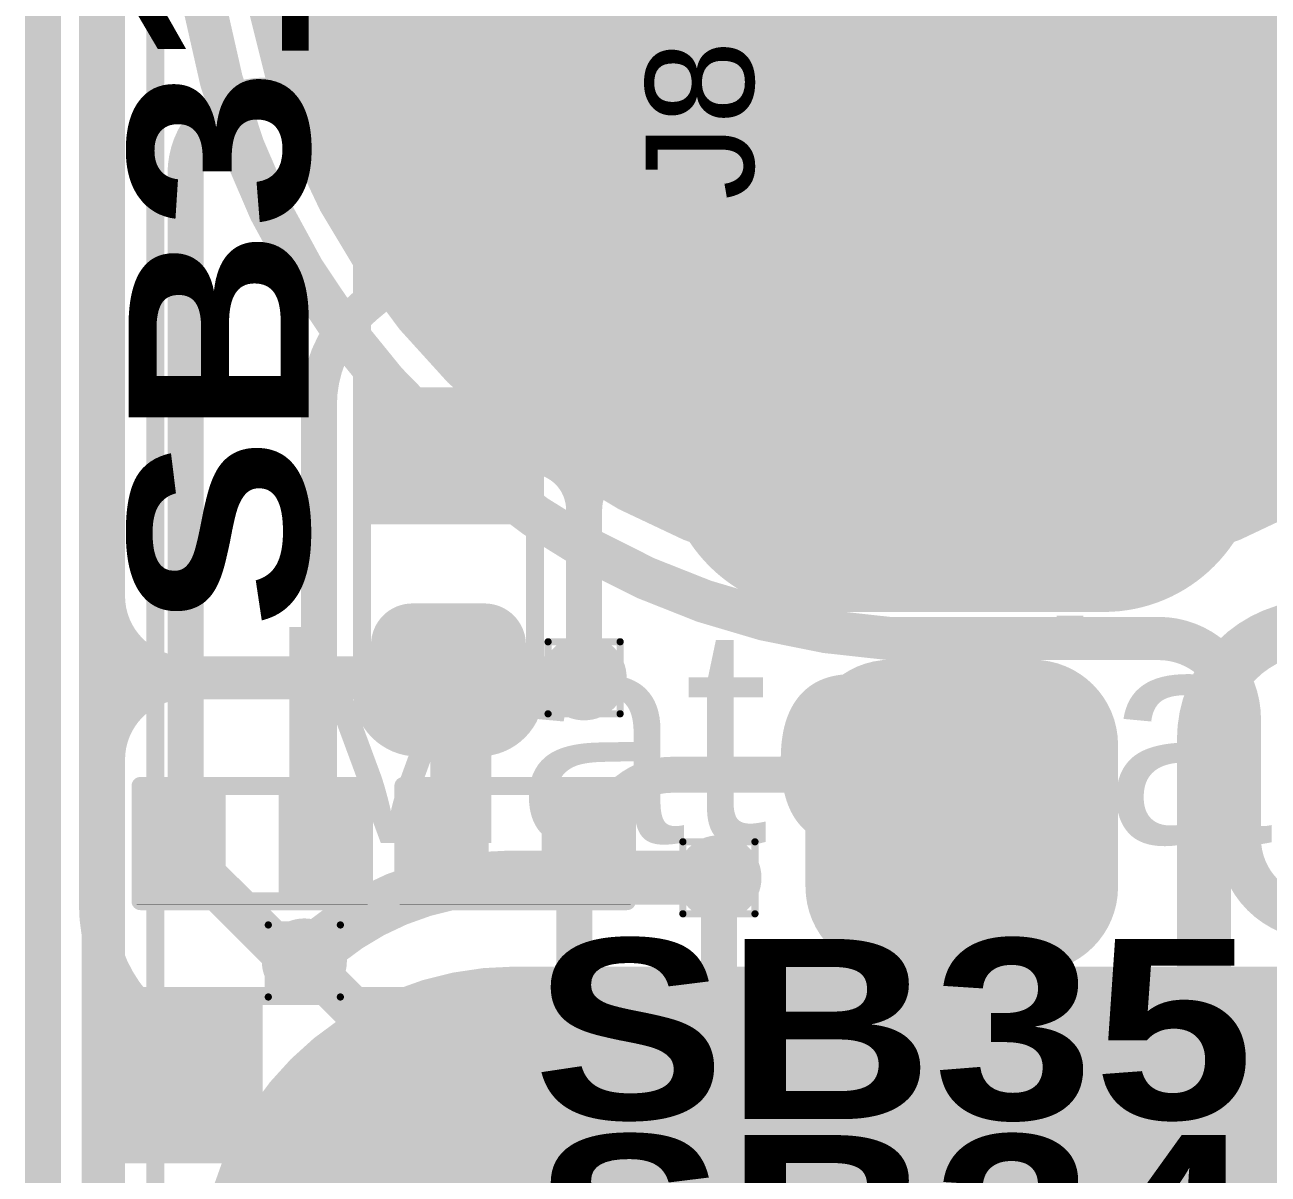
# Model space of a CAD drawing. Header units: inches. Extents: x 3 to 457, y -41 to 239.
# Drawn here: x 173.91 to 182.67, y 14.03 to 22.14 of the extents above; entities that cross this region are included whole.
import ezdxf

# ---------------------------------------------------------------- set-up
doc = ezdxf.new("R2010")
doc.units = ezdxf.units.IN
for name, color, linetype in [('Board Outline', 216, 'Continuous'), ('Bottom Layer', 5, 'Continuous'), ('Bottom Overlay', 54, 'Continuous'), ('Bottom Paste', 16, 'Continuous'), ('Bottom Solder', 6, 'Continuous'), ('Drill Drawing', 1, 'Continuous'), ('Fabrication', 76, 'Continuous'), ('Top Layer', 1, 'Continuous'), ('Top Overlay', 2, 'Continuous'), ('Top Paste', 8, 'Continuous'), ('Top Solder', 216, 'Continuous'), ('Via Holes', 16, 'Continuous')]:
    doc.layers.add(name, color=color, linetype=linetype)
doc.styles.add('Arial', font='', dxfattribs={"height": 0.2})
doc.styles.add('Arial Black_Bold', font='', dxfattribs={"height": 0.2})
doc.styles.get('Arial').set_extended_font_data('Arial')
doc.styles.get('Arial Black_Bold').set_extended_font_data('Arial Black', bold=True)

# ---------------------------------------------------------------- blocks, each defined once
blk = doc.blocks.new('S______B______12')
at = {"layer": 'Top Layer'}
for points in [[(-1.143, -0.4445), (-1.143, 0.4445), (-0.3809999999999999, 0.4445), (-0.3809999999999999, -0.4445)], [(0.3809999999999999, -0.4445), (0.3809999999999999, 0.4445), (1.143, 0.4445), (1.143, -0.4445)]]:
    blk.add_hatch(color=1, dxfattribs=at).paths.add_polyline_path(points)
at = {"layer": 'Top Paste'}
for points in [[(-1.143, -0.4445), (-1.143, 0.4445), (-0.3809999999999999, 0.4445), (-0.3809999999999999, -0.4445)], [(0.3809999999999999, -0.4445), (0.3809999999999999, 0.4445), (1.143, 0.4445), (1.143, -0.4445)]]:
    blk.add_hatch(color=8, dxfattribs=at).paths.add_polyline_path(points)
at = {"layer": 'Top Solder'}
for points in [[(-1.2446, -0.5460999999999999), (-1.2446, 0.5460999999999999), (-0.2794, 0.5460999999999999), (-0.2794, -0.5460999999999999)], [(0.2794, -0.5460999999999999), (0.2794, 0.5460999999999999), (1.2446, 0.5460999999999999), (1.2446, -0.5460999999999999)]]:
    blk.add_hatch(color=216, dxfattribs=at).paths.add_polyline_path(points)
at = {"layer": 'Top Overlay'}
for points in [[(-1.27, -0.5588, 0.127, 0.127, 0), (-1.27, 0.5588, 0.127, 0.127, 0)], [(-1.27, 0.5588, 0.127, 0.127, 0), (1.27, 0.5588, 0.127, 0.127, 0)], [(1.27, -0.5588, 0.127, 0.127, 0), (1.27, 0.5588, 0.127, 0.127, 0)], [(-1.27, -0.5588, 0.127, 0.127, 0), (1.27, -0.5588, 0.127, 0.127, 0)]]:
    blk.add_lwpolyline(points, format="xyseb", dxfattribs=at)
for points in [[(-1.30175, 0.5588, 0.0635, 0.0635, 1), (-1.23825, 0.5588, 0.0635, 0.0635, 1)], [(-1.30175, 0.5588, 0.0635, 0.0635, 1), (-1.23825, 0.5588, 0.0635, 0.0635, 1)], [(1.23825, 0.5588, 0.0635, 0.0635, 1), (1.30175, 0.5588, 0.0635, 0.0635, 1)], [(1.23825, 0.5588, 0.0635, 0.0635, 1), (1.30175, 0.5588, 0.0635, 0.0635, 1)], [(-1.30175, -0.5588, 0.0635, 0.0635, 1), (-1.23825, -0.5588, 0.0635, 0.0635, 1)], [(-1.30175, -0.5588, 0.0635, 0.0635, 1), (-1.23825, -0.5588, 0.0635, 0.0635, 1)], [(1.23825, -0.5588, 0.0635, 0.0635, 1), (1.30175, -0.5588, 0.0635, 0.0635, 1)], [(1.23825, -0.5588, 0.0635, 0.0635, 1), (1.30175, -0.5588, 0.0635, 0.0635, 1)]]:
    blk.add_lwpolyline(points, format="xyseb", close=True, dxfattribs=at)
blk = doc.blocks.new('S______B______3_P___128')
at = {"layer": 'Top Layer'}
h = blk.add_hatch(color=1, dxfattribs=at)
edge = h.paths.add_edge_path()
edge.add_arc((-1.7145, -0.2540000000000001), 0.1905, 180, 270)
edge.add_line((-1.7145, -0.4445), (-1.3335, -0.4444999999999999))
edge.add_arc((-1.3335, -0.2539999999999999), 0.1905, 270, 360)
edge.add_line((-1.143, -0.2539999999999999), (-1.143, 0.2540000000000001))
edge.add_arc((-1.3335, 0.2540000000000001), 0.1905, 0, 90)
edge.add_line((-1.3335, 0.4445), (-1.7145, 0.4444999999999999))
edge.add_arc((-1.7145, 0.2539999999999999), 0.1905, 90, 180)
edge.add_line((-1.905, 0.2539999999999999), (-1.905, -0.2540000000000001))
blk.add_hatch(color=1, dxfattribs=at).paths.add_polyline_path([(-0.3809999999999999, -0.4445), (-0.3810000000000001, 0.4445), (0.3809999999999999, 0.4445), (0.3810000000000001, -0.4445)])
h = blk.add_hatch(color=1, dxfattribs=at)
edge = h.paths.add_edge_path()
edge.add_arc((1.3335, -0.2540000000000001), 0.1905, 180, 270)
edge.add_line((1.3335, -0.4445), (1.7145, -0.4444999999999999))
edge.add_arc((1.7145, -0.2539999999999999), 0.1905, 270, 360)
edge.add_line((1.905, -0.2539999999999999), (1.905, 0.2540000000000001))
edge.add_arc((1.7145, 0.2540000000000001), 0.1905, 0, 90)
edge.add_line((1.7145, 0.4445), (1.3335, 0.4444999999999999))
edge.add_arc((1.3335, 0.2539999999999999), 0.1905, 90, 180)
edge.add_line((1.143, 0.2539999999999999), (1.143, -0.2540000000000001))
at = {"layer": 'Top Paste'}
h = blk.add_hatch(color=8, dxfattribs=at)
edge = h.paths.add_edge_path()
edge.add_arc((-1.7145, -0.2540000000000001), 0.1905, 180, 270)
edge.add_line((-1.7145, -0.4445), (-1.3335, -0.4444999999999999))
edge.add_arc((-1.3335, -0.2539999999999999), 0.1905, 270, 360)
edge.add_line((-1.143, -0.2539999999999999), (-1.143, 0.2540000000000001))
edge.add_arc((-1.3335, 0.2540000000000001), 0.1905, 0, 90)
edge.add_line((-1.3335, 0.4445), (-1.7145, 0.4444999999999999))
edge.add_arc((-1.7145, 0.2539999999999999), 0.1905, 90, 180)
edge.add_line((-1.905, 0.2539999999999999), (-1.905, -0.2540000000000001))
blk.add_hatch(color=8, dxfattribs=at).paths.add_polyline_path([(-0.3809999999999999, -0.4445), (-0.3810000000000001, 0.4445), (0.3809999999999999, 0.4445), (0.3810000000000001, -0.4445)])
h = blk.add_hatch(color=8, dxfattribs=at)
edge = h.paths.add_edge_path()
edge.add_arc((1.3335, -0.2540000000000001), 0.1905, 180, 270)
edge.add_line((1.3335, -0.4445), (1.7145, -0.4444999999999999))
edge.add_arc((1.7145, -0.2539999999999999), 0.1905, 270, 360)
edge.add_line((1.905, -0.2539999999999999), (1.905, 0.2540000000000001))
edge.add_arc((1.7145, 0.2540000000000001), 0.1905, 0, 90)
edge.add_line((1.7145, 0.4445), (1.3335, 0.4444999999999999))
edge.add_arc((1.3335, 0.2539999999999999), 0.1905, 90, 180)
edge.add_line((1.143, 0.2539999999999999), (1.143, -0.2540000000000001))
at = {"layer": 'Top Solder'}
h = blk.add_hatch(color=216, dxfattribs=at)
edge = h.paths.add_edge_path()
edge.add_arc((-1.7145, -0.2540000000000001), 0.2921, 180, 270)
edge.add_line((-1.7145, -0.5461), (-1.3335, -0.5460999999999999))
edge.add_arc((-1.3335, -0.2539999999999999), 0.2921, 270, 360)
edge.add_line((-1.0414, -0.2539999999999999), (-1.0414, 0.2540000000000001))
edge.add_arc((-1.3335, 0.2540000000000001), 0.2921, 0, 90)
edge.add_line((-1.3335, 0.5461), (-1.7145, 0.5460999999999999))
edge.add_arc((-1.7145, 0.2539999999999999), 0.2921, 90, 180)
edge.add_line((-2.0066, 0.254), (-2.0066, -0.254))
blk.add_hatch(color=216, dxfattribs=at).paths.add_polyline_path([(-0.4825999999999999, -0.5461), (-0.4826, 0.5460999999999999), (0.4825999999999999, 0.5461), (0.4826, -0.5460999999999999)])
h = blk.add_hatch(color=216, dxfattribs=at)
edge = h.paths.add_edge_path()
edge.add_arc((1.3335, -0.2540000000000001), 0.2921, 180, 270)
edge.add_line((1.3335, -0.5461), (1.7145, -0.5460999999999999))
edge.add_arc((1.7145, -0.2539999999999999), 0.2921, 270, 360)
edge.add_line((2.0066, -0.2539999999999999), (2.0066, 0.2540000000000001))
edge.add_arc((1.7145, 0.2540000000000001), 0.2921, 0, 90)
edge.add_line((1.7145, 0.5461), (1.3335, 0.5460999999999999))
edge.add_arc((1.3335, 0.2539999999999999), 0.2921, 90, 180)
edge.add_line((1.0414, 0.254), (1.0414, -0.254))
at = {"layer": 'Top Overlay'}
for points in [[(-2.0574, 0.21660866, 0.127, 0.127, -0.4142135623730951), (-1.66440866, 0.6096, 0.127, 0.127, 0)], [(1.66440866, 0.6096, 0.127, 0.127, 0), (-1.66440866, 0.6096, 0.127, 0.127, 0)], [(1.66440866, 0.6096, 0.127, 0.127, -0.4142135623730951), (2.0574, 0.21660866, 0.127, 0.127, 0)], [(-2.0574, -0.21660866, 0.127, 0.127, 0), (-2.0574, 0.21660866, 0.127, 0.127, 0)], [(2.0574, -0.21660866, 0.127, 0.127, 0), (2.0574, 0.21660866, 0.127, 0.127, 0)], [(-1.66440866, -0.6096, 0.127, 0.127, -0.4142135623730951), (-2.0574, -0.21660866, 0.127, 0.127, 0)], [(2.0574, -0.21660866, 0.127, 0.127, -0.4142135623730951), (1.66440866, -0.6096, 0.127, 0.127, 0)], [(1.66440866, -0.6096, 0.127, 0.127, 0), (-1.66440866, -0.6096, 0.127, 0.127, 0)]]:
    blk.add_lwpolyline(points, format="xyseb", dxfattribs=at)
for points in [[(-1.69615866, 0.6096, 0.0635, 0.0635, 1), (-1.63265866, 0.6096, 0.0635, 0.0635, 1)], [(-1.69615866, 0.6096, 0.0635, 0.0635, 1), (-1.63265866, 0.6096, 0.0635, 0.0635, 1)], [(1.63265866, 0.6096, 0.0635, 0.0635, 1), (1.69615866, 0.6096, 0.0635, 0.0635, 1)], [(1.63265866, 0.6096, 0.0635, 0.0635, 1), (1.69615866, 0.6096, 0.0635, 0.0635, 1)], [(-2.08915, 0.21660866, 0.0635, 0.0635, 1), (-2.02565, 0.21660866, 0.0635, 0.0635, 1)], [(-2.08915, 0.21660866, 0.0635, 0.0635, 1), (-2.02565, 0.21660866, 0.0635, 0.0635, 1)], [(2.02565, 0.21660866, 0.0635, 0.0635, 1), (2.08915, 0.21660866, 0.0635, 0.0635, 1)], [(2.02565, 0.21660866, 0.0635, 0.0635, 1), (2.08915, 0.21660866, 0.0635, 0.0635, 1)], [(-2.08915, -0.21660866, 0.0635, 0.0635, 1), (-2.02565, -0.21660866, 0.0635, 0.0635, 1)], [(-2.08915, -0.21660866, 0.0635, 0.0635, 1), (-2.02565, -0.21660866, 0.0635, 0.0635, 1)], [(2.02565, -0.21660866, 0.0635, 0.0635, 1), (2.08915, -0.21660866, 0.0635, 0.0635, 1)], [(2.02565, -0.21660866, 0.0635, 0.0635, 1), (2.08915, -0.21660866, 0.0635, 0.0635, 1)], [(-1.69615866, -0.6096, 0.0635, 0.0635, 1), (-1.63265866, -0.6096, 0.0635, 0.0635, 1)], [(-1.69615866, -0.6096, 0.0635, 0.0635, 1), (-1.63265866, -0.6096, 0.0635, 0.0635, 1)], [(1.63265866, -0.6096, 0.0635, 0.0635, 1), (1.69615866, -0.6096, 0.0635, 0.0635, 1)], [(1.63265866, -0.6096, 0.0635, 0.0635, 1), (1.69615866, -0.6096, 0.0635, 0.0635, 1)]]:
    blk.add_lwpolyline(points, format="xyseb", close=True, dxfattribs=at)
blk = doc.blocks.new('R___0402_196')
at = {"layer": 'Top Layer'}
for points in [[(-0.6985, -0.3175), (-0.6985, 0.3175), (-0.2412999999999999, 0.3175), (-0.2413, -0.3175)], [(0.2412999999999999, -0.3175), (0.2413, 0.3175), (0.6985, 0.3175), (0.6985, -0.3175)]]:
    blk.add_hatch(color=1, dxfattribs=at).paths.add_polyline_path(points)
at = {"layer": 'Top Paste'}
for points in [[(-0.6985, -0.3175), (-0.6985, 0.3175), (-0.2412999999999999, 0.3175), (-0.2413, -0.3175)], [(0.2412999999999999, -0.3175), (0.2413, 0.3175), (0.6985, 0.3175), (0.6985, -0.3175)]]:
    blk.add_hatch(color=8, dxfattribs=at).paths.add_polyline_path(points)
at = {"layer": 'Top Solder'}
for points in [[(-0.75350116, -0.37250116), (-0.75350116, 0.37250116), (-0.1862988399999999, 0.37250116), (-0.18629884, -0.37250116)], [(0.1862988399999999, -0.37250116), (0.18629884, 0.37250116), (0.75350116, 0.37250116), (0.75350116, -0.37250116)]]:
    blk.add_hatch(color=216, dxfattribs=at).paths.add_polyline_path(points)
at = {"layer": 'Top Overlay'}
for points in [[(-0.7874, 0.4064, 0.127, 0.127, 0), (0.7874, 0.4064, 0.127, 0.127, 0)], [(-0.7874, -0.4064, 0.127, 0.127, 0), (-0.7874, 0.4064, 0.127, 0.127, 0)], [(0.7874, -0.4064, 0.127, 0.127, 0), (0.7874, 0.4064, 0.127, 0.127, 0)], [(-0.7874, -0.4064, 0.127, 0.127, 0), (0.7874, -0.4064, 0.127, 0.127, 0)], [(-0.8128, -0.4318, 0.0032258, 0.0032258, 0), (0.8128, -0.4318, 0.0032258, 0.0032258, 0)]]:
    blk.add_lwpolyline(points, format="xyseb", dxfattribs=at)
for points in [[(-0.8191499999999999, 0.4064, 0.0635, 0.0635, 1), (-0.7556499999999999, 0.4064, 0.0635, 0.0635, 1)], [(-0.8191499999999999, 0.4064, 0.0635, 0.0635, 1), (-0.7556499999999999, 0.4064, 0.0635, 0.0635, 1)], [(0.7556499999999999, 0.4064, 0.0635, 0.0635, 1), (0.8191499999999999, 0.4064, 0.0635, 0.0635, 1)], [(0.7556499999999999, 0.4064, 0.0635, 0.0635, 1), (0.8191499999999999, 0.4064, 0.0635, 0.0635, 1)], [(-0.8191499999999999, -0.4064, 0.0635, 0.0635, 1), (-0.7556499999999999, -0.4064, 0.0635, 0.0635, 1)], [(-0.8191499999999999, -0.4064, 0.0635, 0.0635, 1), (-0.7556499999999999, -0.4064, 0.0635, 0.0635, 1)], [(0.7556499999999999, -0.4064, 0.0635, 0.0635, 1), (0.8191499999999999, -0.4064, 0.0635, 0.0635, 1)], [(0.7556499999999999, -0.4064, 0.0635, 0.0635, 1), (0.8191499999999999, -0.4064, 0.0635, 0.0635, 1)], [(-0.81360518, -0.4318, 0.0016129, 0.0016129, 1), (-0.8119948199999999, -0.4318, 0.0016129, 0.0016129, 1)], [(0.8119948199999999, -0.4318, 0.0016129, 0.0016129, 1), (0.81360518, -0.4318, 0.0016129, 0.0016129, 1)]]:
    blk.add_lwpolyline(points, format="xyseb", close=True, dxfattribs=at)
blk = doc.blocks.new('R___0402_197')
at = {"layer": 'Top Layer'}
for points in [[(-0.6985, -0.3175), (-0.6985, 0.3175), (-0.2412999999999999, 0.3175), (-0.2413, -0.3175)], [(0.2412999999999999, -0.3175), (0.2413, 0.3175), (0.6985, 0.3175), (0.6985, -0.3175)]]:
    blk.add_hatch(color=1, dxfattribs=at).paths.add_polyline_path(points)
at = {"layer": 'Top Paste'}
for points in [[(-0.6985, -0.3175), (-0.6985, 0.3175), (-0.2412999999999999, 0.3175), (-0.2413, -0.3175)], [(0.2412999999999999, -0.3175), (0.2413, 0.3175), (0.6985, 0.3175), (0.6985, -0.3175)]]:
    blk.add_hatch(color=8, dxfattribs=at).paths.add_polyline_path(points)
at = {"layer": 'Top Solder'}
for points in [[(-0.75350116, -0.37250116), (-0.75350116, 0.37250116), (-0.1862988399999999, 0.37250116), (-0.18629884, -0.37250116)], [(0.1862988399999999, -0.37250116), (0.18629884, 0.37250116), (0.75350116, 0.37250116), (0.75350116, -0.37250116)]]:
    blk.add_hatch(color=216, dxfattribs=at).paths.add_polyline_path(points)
at = {"layer": 'Top Overlay'}
for points in [[(-0.7874, 0.4064, 0.127, 0.127, 0), (0.7874, 0.4064, 0.127, 0.127, 0)], [(-0.7874, -0.4064, 0.127, 0.127, 0), (-0.7874, 0.4064, 0.127, 0.127, 0)], [(0.7874, -0.4064, 0.127, 0.127, 0), (0.7874, 0.4064, 0.127, 0.127, 0)], [(-0.7874, -0.4064, 0.127, 0.127, 0), (0.7874, -0.4064, 0.127, 0.127, 0)], [(-0.8128, -0.4318, 0.0032258, 0.0032258, 0), (0.8128, -0.4318, 0.0032258, 0.0032258, 0)]]:
    blk.add_lwpolyline(points, format="xyseb", dxfattribs=at)
for points in [[(-0.8191499999999999, 0.4064, 0.0635, 0.0635, 1), (-0.7556499999999999, 0.4064, 0.0635, 0.0635, 1)], [(-0.8191499999999999, 0.4064, 0.0635, 0.0635, 1), (-0.7556499999999999, 0.4064, 0.0635, 0.0635, 1)], [(0.7556499999999999, 0.4064, 0.0635, 0.0635, 1), (0.8191499999999999, 0.4064, 0.0635, 0.0635, 1)], [(0.7556499999999999, 0.4064, 0.0635, 0.0635, 1), (0.8191499999999999, 0.4064, 0.0635, 0.0635, 1)], [(-0.8191499999999999, -0.4064, 0.0635, 0.0635, 1), (-0.7556499999999999, -0.4064, 0.0635, 0.0635, 1)], [(-0.8191499999999999, -0.4064, 0.0635, 0.0635, 1), (-0.7556499999999999, -0.4064, 0.0635, 0.0635, 1)], [(0.7556499999999999, -0.4064, 0.0635, 0.0635, 1), (0.8191499999999999, -0.4064, 0.0635, 0.0635, 1)], [(0.7556499999999999, -0.4064, 0.0635, 0.0635, 1), (0.8191499999999999, -0.4064, 0.0635, 0.0635, 1)], [(-0.81360518, -0.4318, 0.0016129, 0.0016129, 1), (-0.8119948199999999, -0.4318, 0.0016129, 0.0016129, 1)], [(0.8119948199999999, -0.4318, 0.0016129, 0.0016129, 1), (0.81360518, -0.4318, 0.0016129, 0.0016129, 1)]]:
    blk.add_lwpolyline(points, format="xyseb", close=True, dxfattribs=at)
blk = doc.blocks.new('SEMG_PAD_B_241')
at = {"layer": 'Bottom Layer'}
h = blk.add_hatch(color=5, dxfattribs=at)
edge = h.paths.add_edge_path()
edge.add_arc((-3.14997338, 0.0128143), 2.09999834, 90, 270)
edge.add_line((-3.14997338, -2.08718404), (3.150029259999999, -2.08718404))
edge.add_arc((3.15002926, 0.0128143), 2.09999834, 270, 450)
edge.add_line((3.15002926, 2.11281264), (-3.14997338, 2.11281264))
h = blk.add_hatch(color=5, dxfattribs=at)
edge = h.paths.add_edge_path()
edge.add_arc((2.794e-05, -9.98718602), 5.00000016, 0, 360)
at = {"layer": 'Bottom Paste'}
h = blk.add_hatch(color=16, dxfattribs=at)
edge = h.paths.add_edge_path()
edge.add_arc((-3.14997338, 0.0128143), 2.09999834, 90, 270)
edge.add_line((-3.14997338, -2.08718404), (3.150029259999999, -2.08718404))
edge.add_arc((3.15002926, 0.0128143), 2.09999834, 270, 450)
edge.add_line((3.15002926, 2.11281264), (-3.14997338, 2.11281264))
h = blk.add_hatch(color=16, dxfattribs=at)
edge = h.paths.add_edge_path()
edge.add_arc((2.794e-05, -9.98718602), 5.00000016, 0, 360)
at = {"layer": 'Bottom Solder'}
h = blk.add_hatch(color=6, dxfattribs=at)
edge = h.paths.add_edge_path()
edge.add_arc((-3.14997338, 0.0128143), 2.20159834, 90, 270)
edge.add_line((-3.14997338, -2.18878404), (3.150029259999999, -2.18878404))
edge.add_arc((3.15002926, 0.0128143), 2.20159834, 270, 450)
edge.add_line((3.15002926, 2.21441264), (-3.14997338, 2.21441264))
h = blk.add_hatch(color=6, dxfattribs=at)
edge = h.paths.add_edge_path()
edge.add_arc((2.794e-05, -9.98718602), 5.10160016, 0, 360)
at = {"layer": 'Bottom Overlay'}
blk.add_lwpolyline([(5.683262699999999, 10.96579468, 0.127, 0.127, 0), (5.683262699999999, -10.96562958, 0.127, 0.127, 0)], format="xyseb", dxfattribs=at)
blk = doc.blocks.new('T____P____SMD_3_P____243')
at = {"layer": 'Top Layer'}
h = blk.add_hatch(color=1, dxfattribs=at)
edge = h.paths.add_edge_path()
edge.add_arc((-0.50000154, 3.04000154), 0.499999, 90, 180)
edge.add_line((-1.00000054, 3.04000154), (-1.00000054, 2.03999846))
edge.add_arc((-0.50000154, 2.03999846), 0.499999, 180, 270)
edge.add_line((-0.5000015400000001, 1.53999946), (0.5000015399999999, 1.53999946))
edge.add_arc((0.50000154, 2.03999846), 0.499999, 270, 360)
edge.add_line((1.00000054, 2.03999846), (1.00000054, 3.04000154))
edge.add_arc((0.50000154, 3.04000154), 0.499999, 0, 90)
edge.add_line((0.50000154, 3.54000054), (-0.50000154, 3.54000054))
h = blk.add_hatch(color=1, dxfattribs=at)
edge = h.paths.add_edge_path()
edge.add_arc((-0.9999992699999999, 0), 1.00000054, 90, 270)
edge.add_line((-0.9999992700000001, -1.00000054), (0.9999992699999997, -1.00000054))
edge.add_arc((0.9999992699999999, 0), 1.00000054, 270, 450)
edge.add_line((0.99999927, 1.00000054), (-0.9999992699999998, 1.00000054))
h = blk.add_hatch(color=1, dxfattribs=at)
edge = h.paths.add_edge_path()
edge.add_arc((-0.50000154, -2.03999846), 0.499999, 90, 180)
edge.add_line((-1.00000054, -2.03999846), (-1.00000054, -3.04000154))
edge.add_arc((-0.50000154, -3.04000154), 0.499999, 180, 270)
edge.add_line((-0.5000015400000001, -3.54000054), (0.5000015399999999, -3.54000054))
edge.add_arc((0.50000154, -3.04000154), 0.499999, 270, 360)
edge.add_line((1.00000054, -3.04000154), (1.00000054, -2.03999846))
edge.add_arc((0.50000154, -2.03999846), 0.499999, 0, 90)
edge.add_line((0.50000154, -1.53999946), (-0.50000154, -1.53999946))
at = {"layer": 'Top Paste'}
h = blk.add_hatch(color=8, dxfattribs=at)
edge = h.paths.add_edge_path()
edge.add_arc((-0.50000154, 3.04000154), 0.499999, 90, 180)
edge.add_line((-1.00000054, 3.04000154), (-1.00000054, 2.03999846))
edge.add_arc((-0.50000154, 2.03999846), 0.499999, 180, 270)
edge.add_line((-0.5000015400000001, 1.53999946), (0.5000015399999999, 1.53999946))
edge.add_arc((0.50000154, 2.03999846), 0.499999, 270, 360)
edge.add_line((1.00000054, 2.03999846), (1.00000054, 3.04000154))
edge.add_arc((0.50000154, 3.04000154), 0.499999, 0, 90)
edge.add_line((0.50000154, 3.54000054), (-0.50000154, 3.54000054))
h = blk.add_hatch(color=8, dxfattribs=at)
edge = h.paths.add_edge_path()
edge.add_arc((-0.9999992699999999, 0), 1.00000054, 90, 270)
edge.add_line((-0.9999992700000001, -1.00000054), (0.9999992699999997, -1.00000054))
edge.add_arc((0.9999992699999999, 0), 1.00000054, 270, 450)
edge.add_line((0.99999927, 1.00000054), (-0.9999992699999998, 1.00000054))
h = blk.add_hatch(color=8, dxfattribs=at)
edge = h.paths.add_edge_path()
edge.add_arc((-0.50000154, -2.03999846), 0.499999, 90, 180)
edge.add_line((-1.00000054, -2.03999846), (-1.00000054, -3.04000154))
edge.add_arc((-0.50000154, -3.04000154), 0.499999, 180, 270)
edge.add_line((-0.5000015400000001, -3.54000054), (0.5000015399999999, -3.54000054))
edge.add_arc((0.50000154, -3.04000154), 0.499999, 270, 360)
edge.add_line((1.00000054, -3.04000154), (1.00000054, -2.03999846))
edge.add_arc((0.50000154, -2.03999846), 0.499999, 0, 90)
edge.add_line((0.50000154, -1.53999946), (-0.50000154, -1.53999946))
at = {"layer": 'Top Solder'}
h = blk.add_hatch(color=216, dxfattribs=at)
edge = h.paths.add_edge_path()
edge.add_arc((-0.50000154, 3.04000154), 0.601599, 90, 180)
edge.add_line((-1.10160054, 3.04000154), (-1.10160054, 2.03999846))
edge.add_arc((-0.50000154, 2.03999846), 0.601599, 180, 270)
edge.add_line((-0.5000015400000001, 1.43839946), (0.5000015399999999, 1.43839946))
edge.add_arc((0.50000154, 2.03999846), 0.601599, 270, 360)
edge.add_line((1.10160054, 2.03999846), (1.10160054, 3.04000154))
edge.add_arc((0.50000154, 3.04000154), 0.601599, 0, 90)
edge.add_line((0.50000154, 3.64160054), (-0.50000154, 3.64160054))
h = blk.add_hatch(color=216, dxfattribs=at)
edge = h.paths.add_edge_path()
edge.add_arc((-0.9999992699999999, 0), 1.10160054, 90, 270)
edge.add_line((-0.9999992700000001, -1.10160054), (0.9999992699999997, -1.10160054))
edge.add_arc((0.9999992699999999, 0), 1.10160054, 270, 450)
edge.add_line((0.99999927, 1.10160054), (-0.9999992699999998, 1.10160054))
h = blk.add_hatch(color=216, dxfattribs=at)
edge = h.paths.add_edge_path()
edge.add_arc((-0.50000154, -2.03999846), 0.601599, 90, 180)
edge.add_line((-1.10160054, -2.03999846), (-1.10160054, -3.04000154))
edge.add_arc((-0.50000154, -3.04000154), 0.601599, 180, 270)
edge.add_line((-0.5000015400000001, -3.64160054), (0.5000015399999999, -3.64160054))
edge.add_arc((0.50000154, -3.04000154), 0.601599, 270, 360)
edge.add_line((1.10160054, -3.04000154), (1.10160054, -2.03999846))
edge.add_arc((0.50000154, -2.03999846), 0.601599, 0, 90)
edge.add_line((0.50000154, -1.43839946), (-0.50000154, -1.43839946))

msp = doc.modelspace()

# ---------------------------------------------------------------- hatches: boundary and pattern name
at = {"layer": 'Bottom Layer'}
h = msp.add_hatch(color=5, dxfattribs=at)
edge = h.paths.add_edge_path()
edge.add_arc((177.8491363, 17.53384098), 0.2999994, 0, 360)
h = msp.add_hatch(color=5, dxfattribs=at)
edge = h.paths.add_edge_path()
edge.add_arc((178.79944174, 16.1233993), 0.2999994, 0, 360)
h = msp.add_hatch(color=5, dxfattribs=at)
edge = h.paths.add_edge_path()
edge.add_arc((175.87720222, 15.53695394), 0.2999994, 0, 360)
at = {"layer": 'Top Layer'}
h = msp.add_hatch(color=1, dxfattribs=at)
edge = h.paths.add_edge_path()
edge.add_arc((177.8491363, 17.53384098), 0.2999994, 0, 360)
h = msp.add_hatch(color=1, dxfattribs=at)
edge = h.paths.add_edge_path()
edge.add_arc((178.79944174, 16.1233993), 0.2999994, 0, 360)
h = msp.add_hatch(color=1, dxfattribs=at)
edge = h.paths.add_edge_path()
edge.add_arc((175.87720222, 15.53695394), 0.2999994, 0, 360)
at = {"layer": 'Via Holes'}
h = msp.add_hatch(color=7, dxfattribs=at)
edge = h.paths.add_edge_path()
edge.add_arc((177.8491363, 17.53384098), 0.1499997, 0, 360)
h = msp.add_hatch(color=7, dxfattribs=at)
edge = h.paths.add_edge_path()
edge.add_arc((178.79944174, 16.1233993), 0.1499997, 0, 360)
h = msp.add_hatch(color=7, dxfattribs=at)
edge = h.paths.add_edge_path()
edge.add_arc((175.87720222, 15.53695394), 0.1499997, 0, 360)

# ---------------------------------------------------------------- linework, layer by layer
at = {"layer": 'Board Outline'}
msp.add_lwpolyline([(174.0342341, 2.31675432, 0.127, 0.127, 0), (174.03439412, 24.17241038, 0.127, 0.127, 0)], format="xyseb", dxfattribs=at)
at = {"layer": 'Bottom Layer'}
for points in [[(174.46091092, 18.11063942, 0.3048, 0.3048, 0), (174.46091092, 24.31278602, 0.3048, 0.3048, 0)], [(176.7918613, 19.26737066, 0.3048, 0.3048, -0.209656713138155), (175.10200438, 23.19410398, 0.3048, 0.3048, 0)], [(176.79185876, 19.26736812, 0.3048, 0.3048, 0), (176.82306266, 19.23657316, 0.3048, 0.3048, 0)], [(179.99760038, 17.81125978, 0.3048, 0.3048, -0.1802861242227069), (176.8230652, 19.2365757, 0.3048, 0.3048, 0)], [(174.46091092, 16.95704254, 0.3048, 0.3048, 0), (174.46091092, 18.11063942, 0.3048, 0.3048, 0)], [(175.03770936, 17.53384098, 0.3048, 0.3048, -0.4142135623730951), (174.46091092, 18.11063942, 0.3048, 0.3048, 0)], [(179.99760038, 17.81125724, 0.3048, 0.3048, 0), (180.00768926, 17.81125978, 0.3048, 0.3048, 0)], [(180.00768926, 17.81125978, 0.3048, 0.3048, 0), (181.89880308, 17.81125978, 0.3048, 0.3048, 0)], [(181.89880308, 17.81125978, 0.3048, 0.3048, -0.4142135623730951), (182.46791294, 17.24214992, 0.3048, 0.3048, 0)], [(174.46091092, 16.95704254, 0.3048, 0.3048, -0.4142135623730951), (175.03770936, 17.53384098, 0.3048, 0.3048, 0)], [(174.52970936, 17.53384098, 0.3048, 0.3048, 0), (175.03770936, 17.53384098, 0.3048, 0.3048, 0)], [(175.03770936, 17.53384098, 0.3048, 0.3048, 0), (177.8491363, 17.53384098, 0.3048, 0.3048, 0)], [(182.46791294, 16.40097812, 0.3048, 0.3048, 0), (182.46791294, 17.24214992, 0.3048, 0.3048, 0)], [(174.46091092, 10.45701236, 0.3048, 0.3048, 0), (174.46091092, 16.95704254, 0.3048, 0.3048, 0)], [(183.0317523, 15.83713876, 0.3048, 0.3048, -0.4142135623730951), (182.46791294, 16.40097812, 0.3048, 0.3048, 0)], [(175.87797692, 15.53772864, 0.3809999999999999, 0.3809999999999999, -0.1987703545313337), (177.29300584, 16.1233993, 0.3809999999999999, 0.3809999999999999, 0)], [(177.29300584, 16.1233993, 0.3809999999999999, 0.3809999999999999, 0), (178.79944174, 16.1233993, 0.3809999999999999, 0.3809999999999999, 0)], [(175.87720222, 15.53695394, 0.3809999999999999, 0.3809999999999999, -0.0001366115182646888), (175.87797692, 15.53772864, 0.3809999999999999, 0.3809999999999999, 0)]]:
    msp.add_lwpolyline(points, format="xyseb", dxfattribs=at)
for points in [[(176.71565876, 19.26736812, 0.1524, 0.1524, 1), (176.86805876, 19.26736812, 0.1524, 0.1524, 1)], [(176.7156613, 19.26737066, 0.1524, 0.1524, 1), (176.8680613, 19.26737066, 0.1524, 0.1524, 1)], [(176.74686266, 19.23657316, 0.1524, 0.1524, 1), (176.89926266, 19.23657316, 0.1524, 0.1524, 1)], [(176.7468652, 19.2365757, 0.1524, 0.1524, 1), (176.8992652, 19.2365757, 0.1524, 0.1524, 1)], [(174.38471092, 18.11063942, 0.1524, 0.1524, 1), (174.53711092, 18.11063942, 0.1524, 0.1524, 1)], [(174.38471092, 18.11063942, 0.1524, 0.1524, 1), (174.53711092, 18.11063942, 0.1524, 0.1524, 1)], [(174.38471092, 18.11063942, 0.1524, 0.1524, 1), (174.53711092, 18.11063942, 0.1524, 0.1524, 1)], [(179.92140038, 17.81125978, 0.1524, 0.1524, 1), (180.07380038, 17.81125978, 0.1524, 0.1524, 1)], [(179.92140038, 17.81125724, 0.1524, 0.1524, 1), (180.07380038, 17.81125724, 0.1524, 0.1524, 1)], [(179.93148926, 17.81125978, 0.1524, 0.1524, 1), (180.08388926, 17.81125978, 0.1524, 0.1524, 1)], [(179.93148926, 17.81125978, 0.1524, 0.1524, 1), (180.08388926, 17.81125978, 0.1524, 0.1524, 1)], [(181.82260308, 17.81125978, 0.1524, 0.1524, 1), (181.97500308, 17.81125978, 0.1524, 0.1524, 1)], [(181.82260308, 17.81125978, 0.1524, 0.1524, 1), (181.97500308, 17.81125978, 0.1524, 0.1524, 1)], [(174.45350936, 17.53384098, 0.1524, 0.1524, 1), (174.60590936, 17.53384098, 0.1524, 0.1524, 1)], [(174.96150936, 17.53384098, 0.1524, 0.1524, 1), (175.11390936, 17.53384098, 0.1524, 0.1524, 1)], [(174.96150936, 17.53384098, 0.1524, 0.1524, 1), (175.11390936, 17.53384098, 0.1524, 0.1524, 1)], [(174.96150936, 17.53384098, 0.1524, 0.1524, 1), (175.11390936, 17.53384098, 0.1524, 0.1524, 1)], [(174.96150936, 17.53384098, 0.1524, 0.1524, 1), (175.11390936, 17.53384098, 0.1524, 0.1524, 1)], [(177.7729363, 17.53384098, 0.1524, 0.1524, 1), (177.9253363, 17.53384098, 0.1524, 0.1524, 1)], [(182.39171294, 17.24214992, 0.1524, 0.1524, 1), (182.54411294, 17.24214992, 0.1524, 0.1524, 1)], [(182.39171294, 17.24214992, 0.1524, 0.1524, 1), (182.54411294, 17.24214992, 0.1524, 0.1524, 1)], [(174.38471092, 16.95704254, 0.1524, 0.1524, 1), (174.53711092, 16.95704254, 0.1524, 0.1524, 1)], [(174.38471092, 16.95704254, 0.1524, 0.1524, 1), (174.53711092, 16.95704254, 0.1524, 0.1524, 1)], [(174.38471092, 16.95704254, 0.1524, 0.1524, 1), (174.53711092, 16.95704254, 0.1524, 0.1524, 1)], [(182.39171294, 16.40097812, 0.1524, 0.1524, 1), (182.54411294, 16.40097812, 0.1524, 0.1524, 1)], [(182.39171294, 16.40097812, 0.1524, 0.1524, 1), (182.54411294, 16.40097812, 0.1524, 0.1524, 1)], [(177.19775584, 16.1233993, 0.1905, 0.1905, 1), (177.38825584, 16.1233993, 0.1905, 0.1905, 1)], [(177.19775584, 16.1233993, 0.1905, 0.1905, 1), (177.38825584, 16.1233993, 0.1905, 0.1905, 1)], [(178.70419174, 16.1233993, 0.1905, 0.1905, 1), (178.89469174, 16.1233993, 0.1905, 0.1905, 1)], [(175.78195222, 15.53695394, 0.1905, 0.1905, 1), (175.97245222, 15.53695394, 0.1905, 0.1905, 1)], [(175.78272692, 15.53772864, 0.1905, 0.1905, 1), (175.97322692, 15.53772864, 0.1905, 0.1905, 1)], [(175.78272692, 15.53772864, 0.1905, 0.1905, 1), (175.97322692, 15.53772864, 0.1905, 0.1905, 1)]]:
    msp.add_lwpolyline(points, format="xyseb", close=True, dxfattribs=at)
at = {"layer": 'Drill Drawing'}
for points in [[(177.5951363, 17.78784098, 0.0508, 0.0508, 0), (178.1031363, 17.78784098, 0.0508, 0.0508, 0)], [(177.5951363, 17.27984098, 0.0508, 0.0508, 0), (177.5951363, 17.78784098, 0.0508, 0.0508, 0)], [(178.1031363, 17.27984098, 0.0508, 0.0508, 0), (178.1031363, 17.78784098, 0.0508, 0.0508, 0)], [(177.5951363, 17.27984098, 0.0508, 0.0508, 0), (178.1031363, 17.27984098, 0.0508, 0.0508, 0)], [(178.54544174, 16.3773993, 0.0508, 0.0508, 0), (179.05344174, 16.3773993, 0.0508, 0.0508, 0)], [(178.54544174, 15.8693993, 0.0508, 0.0508, 0), (178.54544174, 16.3773993, 0.0508, 0.0508, 0)], [(179.05344174, 15.8693993, 0.0508, 0.0508, 0), (179.05344174, 16.3773993, 0.0508, 0.0508, 0)], [(178.54544174, 15.8693993, 0.0508, 0.0508, 0), (179.05344174, 15.8693993, 0.0508, 0.0508, 0)], [(175.62320222, 15.79095394, 0.0508, 0.0508, 0), (176.13120222, 15.79095394, 0.0508, 0.0508, 0)], [(175.62320222, 15.28295394, 0.0508, 0.0508, 0), (175.62320222, 15.79095394, 0.0508, 0.0508, 0)], [(176.13120222, 15.28295394, 0.0508, 0.0508, 0), (176.13120222, 15.79095394, 0.0508, 0.0508, 0)], [(175.62320222, 15.28295394, 0.0508, 0.0508, 0), (176.13120222, 15.28295394, 0.0508, 0.0508, 0)]]:
    msp.add_lwpolyline(points, format="xyseb", dxfattribs=at)
for points in [[(177.5824363, 17.78784098, 0.0254, 0.0254, 1), (177.6078363, 17.78784098, 0.0254, 0.0254, 1)], [(177.5824363, 17.78784098, 0.0254, 0.0254, 1), (177.6078363, 17.78784098, 0.0254, 0.0254, 1)], [(178.0904363, 17.78784098, 0.0254, 0.0254, 1), (178.1158363, 17.78784098, 0.0254, 0.0254, 1)], [(178.0904363, 17.78784098, 0.0254, 0.0254, 1), (178.1158363, 17.78784098, 0.0254, 0.0254, 1)], [(177.5824363, 17.27984098, 0.0254, 0.0254, 1), (177.6078363, 17.27984098, 0.0254, 0.0254, 1)], [(177.5824363, 17.27984098, 0.0254, 0.0254, 1), (177.6078363, 17.27984098, 0.0254, 0.0254, 1)], [(178.0904363, 17.27984098, 0.0254, 0.0254, 1), (178.1158363, 17.27984098, 0.0254, 0.0254, 1)], [(178.0904363, 17.27984098, 0.0254, 0.0254, 1), (178.1158363, 17.27984098, 0.0254, 0.0254, 1)], [(178.53274174, 16.3773993, 0.0254, 0.0254, 1), (178.55814174, 16.3773993, 0.0254, 0.0254, 1)], [(178.53274174, 16.3773993, 0.0254, 0.0254, 1), (178.55814174, 16.3773993, 0.0254, 0.0254, 1)], [(179.04074174, 16.3773993, 0.0254, 0.0254, 1), (179.06614174, 16.3773993, 0.0254, 0.0254, 1)], [(179.04074174, 16.3773993, 0.0254, 0.0254, 1), (179.06614174, 16.3773993, 0.0254, 0.0254, 1)], [(178.53274174, 15.8693993, 0.0254, 0.0254, 1), (178.55814174, 15.8693993, 0.0254, 0.0254, 1)], [(178.53274174, 15.8693993, 0.0254, 0.0254, 1), (178.55814174, 15.8693993, 0.0254, 0.0254, 1)], [(179.04074174, 15.8693993, 0.0254, 0.0254, 1), (179.06614174, 15.8693993, 0.0254, 0.0254, 1)], [(179.04074174, 15.8693993, 0.0254, 0.0254, 1), (179.06614174, 15.8693993, 0.0254, 0.0254, 1)], [(175.61050222, 15.79095394, 0.0254, 0.0254, 1), (175.63590222, 15.79095394, 0.0254, 0.0254, 1)], [(175.61050222, 15.79095394, 0.0254, 0.0254, 1), (175.63590222, 15.79095394, 0.0254, 0.0254, 1)], [(176.11850222, 15.79095394, 0.0254, 0.0254, 1), (176.14390222, 15.79095394, 0.0254, 0.0254, 1)], [(176.11850222, 15.79095394, 0.0254, 0.0254, 1), (176.14390222, 15.79095394, 0.0254, 0.0254, 1)], [(175.61050222, 15.28295394, 0.0254, 0.0254, 1), (175.63590222, 15.28295394, 0.0254, 0.0254, 1)], [(175.61050222, 15.28295394, 0.0254, 0.0254, 1), (175.63590222, 15.28295394, 0.0254, 0.0254, 1)], [(176.11850222, 15.28295394, 0.0254, 0.0254, 1), (176.14390222, 15.28295394, 0.0254, 0.0254, 1)], [(176.11850222, 15.28295394, 0.0254, 0.0254, 1), (176.14390222, 15.28295394, 0.0254, 0.0254, 1)]]:
    msp.add_lwpolyline(points, format="xyseb", close=True, dxfattribs=at)
at = {"layer": 'Fabrication'}
for points in [[(185.51115552, 23.24456616, 0.254, 0.254, 1), (175.5111552, 23.24456616, 0.254, 0.254, 1)], [(177.29371196, 15.37019786, 0.127, 0.127, 1), (177.42071196, 15.37019786, 0.127, 0.127, 1)], [(177.29371196, 15.37019786, 0.127, 0.127, 1), (177.42071196, 15.37019786, 0.127, 0.127, 1)], [(175.80878732, 14.75512162, 0.127, 0.127, 1), (175.93578732, 14.75512162, 0.127, 0.127, 1)], [(175.80878732, 14.75512162, 0.127, 0.127, 1), (175.93578732, 14.75512162, 0.127, 0.127, 1)]]:
    msp.add_lwpolyline(points, format="xyseb", close=True, dxfattribs=at)
for points in [[(174.0342341, 2.31675432, 0.254, 0.254, 0), (174.03439412, 24.17241038, 0.254, 0.254, 0)], [(175.87228732, 14.75512162, 0.254, 0.254, -0.198912367379658), (177.35721196, 15.37019786, 0.254, 0.254, 0)], [(177.35721196, 15.37019786, 0.254, 0.254, 0), (183.66521052, 15.37019786, 0.254, 0.254, 0)], [(175.25721108, 13.27019698, 0.254, 0.254, -0.198912367379658), (175.87228732, 14.75512162, 0.254, 0.254, 0)]]:
    msp.add_lwpolyline(points, format="xyseb", dxfattribs=at)
at = {"layer": 'Top Layer'}
for points in [[(174.41538142, 15.93331078, 0.254, 0.254, 0), (174.41538142, 23.60507344, 0.254, 0.254, 0)], [(175.03997758, 21.09074522, 0.254, 0.254, -0.4142135623730951), (175.58908494, 21.63985258, 0.254, 0.254, 0)], [(175.58908494, 21.63985258, 0.254, 0.254, 0), (180.5111833, 21.63985258, 0.254, 0.254, 0)], [(175.03997758, 16.36493298, 0.254, 0.254, 0), (175.03997758, 21.09074522, 0.254, 0.254, 0)], [(176.63903966, 20.43335258, 0.254, 0.254, 0), (176.89303966, 20.62385258, 0.254, 0.254, 0)], [(176.30933496, 20.15935516, 0.254, 0.254, 0), (176.63903966, 20.43335258, 0.254, 0.254, 0)], [(175.97977758, 19.45697658, 0.254, 0.254, -0.2229404328064331), (176.30933496, 20.15935516, 0.254, 0.254, 0)], [(175.97977758, 16.36493298, 0.254, 0.254, 0), (175.97977758, 19.45697658, 0.254, 0.254, 0)], [(176.89303966, 19.09985258, 0.254, 0.254, 0), (177.8328422, 19.09985258, 0.254, 0.254, 0)], [(177.4681363, 19.09985258, 0.254, 0.254, -0.4142135623730951), (177.8491363, 18.71885258, 0.254, 0.254, 0)], [(177.8328422, 19.09985258, 0.254, 0.254, 0), (180.5111833, 19.09985258, 0.254, 0.254, 0)], [(177.8328422, 19.09985258, 0.254, 0.254, -0.1989114826498233), (177.8491363, 19.0605156, 0.254, 0.254, 0)], [(177.8491363, 18.71885258, 0.254, 0.254, -0.4142135623730951), (178.2301363, 19.09985258, 0.254, 0.254, 0)], [(177.8491363, 17.53384098, 0.254, 0.254, 0), (177.8491363, 19.0605156, 0.254, 0.254, 0)], [(182.2182919, 17.09866532, 0.3809999999999999, 0.3809999999999999, -0.4142135623730951), (183.01226288, 17.8926363, 0.3809999999999999, 0.3809999999999999, 0)], [(176.89303966, 16.36493298, 0.254, 0.254, 0), (176.89303966, 17.57585258, 0.254, 0.254, 0)], [(182.2182919, 12.7309753, 0.3809999999999999, 0.3809999999999999, 0), (182.2182919, 17.09866532, 0.3809999999999999, 0.3809999999999999, 0)], [(178.11182056, 16.70313652, 0.254, 0.254, -0.198600119507901), (178.46695066, 16.84998662, 0.254, 0.254, 0)], [(178.46695066, 16.84998662, 0.254, 0.254, 0), (180.22104926, 16.84998662, 0.254, 0.254, 0)], [(180.22104926, 16.84998662, 0.254, 0.254, 0), (180.5111833, 16.55985258, 0.254, 0.254, 0)], [(177.96411702, 16.55543298, 0.254, 0.254, 0), (178.11139384, 16.7027098, 0.254, 0.254, 0)], [(178.11139384, 16.7027098, 0.254, 0.254, -0.000300381591383405), (178.11182056, 16.70313652, 0.254, 0.254, 0)], [(177.8328422, 16.45383298, 0.254, 0.254, 0), (177.9344422, 16.55543298, 0.254, 0.254, 0)], [(177.9344422, 16.55543298, 0.254, 0.254, 0), (177.96411702, 16.55543298, 0.254, 0.254, 0)], [(180.3162637, 16.36493298, 0.254, 0.254, 0), (180.5111833, 16.55985258, 0.254, 0.254, 0)], [(177.8328422, 16.36493298, 0.254, 0.254, 0), (177.8328422, 16.45383298, 0.254, 0.254, 0)], [(175.03997758, 16.27603298, 0.254, 0.254, 0), (175.03997758, 16.36493298, 0.254, 0.254, 0)], [(177.78033278, 16.31242356, 0.254, 0.254, 0), (177.8328422, 16.36493298, 0.254, 0.254, 0)], [(175.03997758, 16.27603298, 0.3048, 0.3048, 0), (175.71285406, 15.6031565, 0.3048, 0.3048, 0)], [(177.78033278, 13.77933744, 0.254, 0.254, 0), (177.78033278, 16.31242356, 0.254, 0.254, 0)], [(180.40471412, 10.76937902, 0.254, 0.254, 0), (180.40471412, 16.29654602, 0.254, 0.254, 0)], [(178.79944174, 11.65081998, 0.254, 0.254, 0), (178.79944174, 16.1233993, 0.254, 0.254, 0)], [(174.72963276, 15.17464072, 0.254, 0.254, -0.198912367379658), (174.41538142, 15.93331078, 0.254, 0.254, 0)], [(175.71285406, 15.6031565, 0.254, 0.254, 0), (175.81099966, 15.6031565, 0.254, 0.254, 0)], [(175.81099966, 15.6031565, 0.254, 0.254, 0), (175.87720222, 15.53695394, 0.254, 0.254, 0)], [(175.88432438, 15.53695394, 0.3048, 0.3048, 0), (176.62591294, 14.79536538, 0.3048, 0.3048, 0)], [(175.87720222, 15.53695394, 0.254, 0.254, 0), (175.88432438, 15.53695394, 0.254, 0.254, 0)], [(174.72963276, 15.17464072, 0.254, 0.254, 0), (174.84791294, 15.05636054, 0.254, 0.254, 0)]]:
    msp.add_lwpolyline(points, format="xyseb", dxfattribs=at)
for points in [[(175.52558494, 21.63985258, 0.127, 0.127, 1), (175.65258494, 21.63985258, 0.127, 0.127, 1)], [(175.52558494, 21.63985258, 0.127, 0.127, 1), (175.65258494, 21.63985258, 0.127, 0.127, 1)], [(180.4476833, 21.63985258, 0.127, 0.127, 1), (180.5746833, 21.63985258, 0.127, 0.127, 1)], [(174.97647758, 21.09074522, 0.127, 0.127, 1), (175.10347758, 21.09074522, 0.127, 0.127, 1)], [(174.97647758, 21.09074522, 0.127, 0.127, 1), (175.10347758, 21.09074522, 0.127, 0.127, 1)], [(176.82953966, 20.62385258, 0.127, 0.127, 1), (176.95653966, 20.62385258, 0.127, 0.127, 1)], [(176.57553966, 20.43335258, 0.127, 0.127, 1), (176.70253966, 20.43335258, 0.127, 0.127, 1)], [(176.57553966, 20.43335258, 0.127, 0.127, 1), (176.70253966, 20.43335258, 0.127, 0.127, 1)], [(176.24583496, 20.15935516, 0.127, 0.127, 1), (176.37283496, 20.15935516, 0.127, 0.127, 1)], [(176.24583496, 20.15935516, 0.127, 0.127, 1), (176.37283496, 20.15935516, 0.127, 0.127, 1)], [(175.91627758, 19.45697658, 0.127, 0.127, 1), (176.04327758, 19.45697658, 0.127, 0.127, 1)], [(175.91627758, 19.45697658, 0.127, 0.127, 1), (176.04327758, 19.45697658, 0.127, 0.127, 1)], [(176.82953966, 19.09985258, 0.127, 0.127, 1), (176.95653966, 19.09985258, 0.127, 0.127, 1)], [(177.4046363, 19.09985258, 0.127, 0.127, 1), (177.5316363, 19.09985258, 0.127, 0.127, 1)], [(177.7693422, 19.09985258, 0.127, 0.127, 1), (177.8963422, 19.09985258, 0.127, 0.127, 1)], [(177.7693422, 19.09985258, 0.127, 0.127, 1), (177.8963422, 19.09985258, 0.127, 0.127, 1)], [(177.7693422, 19.09985258, 0.127, 0.127, 1), (177.8963422, 19.09985258, 0.127, 0.127, 1)], [(178.1666363, 19.09985258, 0.127, 0.127, 1), (178.2936363, 19.09985258, 0.127, 0.127, 1)], [(180.4476833, 19.09985258, 0.127, 0.127, 1), (180.5746833, 19.09985258, 0.127, 0.127, 1)], [(177.7856363, 19.0605156, 0.127, 0.127, 1), (177.9126363, 19.0605156, 0.127, 0.127, 1)], [(177.7856363, 19.0605156, 0.127, 0.127, 1), (177.9126363, 19.0605156, 0.127, 0.127, 1)], [(177.7856363, 18.71885258, 0.127, 0.127, 1), (177.9126363, 18.71885258, 0.127, 0.127, 1)], [(177.7856363, 18.71885258, 0.127, 0.127, 1), (177.9126363, 18.71885258, 0.127, 0.127, 1)], [(176.82953966, 17.57585258, 0.127, 0.127, 1), (176.95653966, 17.57585258, 0.127, 0.127, 1)], [(177.7856363, 17.53384098, 0.127, 0.127, 1), (177.9126363, 17.53384098, 0.127, 0.127, 1)], [(182.1230419, 17.09866532, 0.1905, 0.1905, 1), (182.3135419, 17.09866532, 0.1905, 0.1905, 1)], [(182.1230419, 17.09866532, 0.1905, 0.1905, 1), (182.3135419, 17.09866532, 0.1905, 0.1905, 1)], [(178.40345066, 16.84998662, 0.127, 0.127, 1), (178.53045066, 16.84998662, 0.127, 0.127, 1)], [(178.40345066, 16.84998662, 0.127, 0.127, 1), (178.53045066, 16.84998662, 0.127, 0.127, 1)], [(180.15754926, 16.84998662, 0.127, 0.127, 1), (180.28454926, 16.84998662, 0.127, 0.127, 1)], [(180.15754926, 16.84998662, 0.127, 0.127, 1), (180.28454926, 16.84998662, 0.127, 0.127, 1)], [(178.04789384, 16.7027098, 0.127, 0.127, 1), (178.17489384, 16.7027098, 0.127, 0.127, 1)], [(178.04789384, 16.7027098, 0.127, 0.127, 1), (178.17489384, 16.7027098, 0.127, 0.127, 1)], [(178.04832056, 16.70313652, 0.127, 0.127, 1), (178.17532056, 16.70313652, 0.127, 0.127, 1)], [(178.04832056, 16.70313652, 0.127, 0.127, 1), (178.17532056, 16.70313652, 0.127, 0.127, 1)], [(177.8709422, 16.55543298, 0.127, 0.127, 1), (177.9979422, 16.55543298, 0.127, 0.127, 1)], [(177.8709422, 16.55543298, 0.127, 0.127, 1), (177.9979422, 16.55543298, 0.127, 0.127, 1)], [(177.90061702, 16.55543298, 0.127, 0.127, 1), (178.02761702, 16.55543298, 0.127, 0.127, 1)], [(177.90061702, 16.55543298, 0.127, 0.127, 1), (178.02761702, 16.55543298, 0.127, 0.127, 1)], [(180.4476833, 16.55985258, 0.127, 0.127, 1), (180.5746833, 16.55985258, 0.127, 0.127, 1)], [(180.4476833, 16.55985258, 0.127, 0.127, 1), (180.5746833, 16.55985258, 0.127, 0.127, 1)], [(177.7693422, 16.45383298, 0.127, 0.127, 1), (177.8963422, 16.45383298, 0.127, 0.127, 1)], [(177.7693422, 16.45383298, 0.127, 0.127, 1), (177.8963422, 16.45383298, 0.127, 0.127, 1)], [(174.97647758, 16.36493298, 0.127, 0.127, 1), (175.10347758, 16.36493298, 0.127, 0.127, 1)], [(174.97647758, 16.36493298, 0.127, 0.127, 1), (175.10347758, 16.36493298, 0.127, 0.127, 1)], [(175.91627758, 16.36493298, 0.127, 0.127, 1), (176.04327758, 16.36493298, 0.127, 0.127, 1)], [(176.82953966, 16.36493298, 0.127, 0.127, 1), (176.95653966, 16.36493298, 0.127, 0.127, 1)], [(177.7693422, 16.36493298, 0.127, 0.127, 1), (177.8963422, 16.36493298, 0.127, 0.127, 1)], [(177.7693422, 16.36493298, 0.127, 0.127, 1), (177.8963422, 16.36493298, 0.127, 0.127, 1)], [(180.2527637, 16.36493298, 0.127, 0.127, 1), (180.3797637, 16.36493298, 0.127, 0.127, 1)], [(174.96377758, 16.27603298, 0.1524, 0.1524, 1), (175.11617758, 16.27603298, 0.1524, 0.1524, 1)], [(174.97647758, 16.27603298, 0.127, 0.127, 1), (175.10347758, 16.27603298, 0.127, 0.127, 1)], [(177.71683278, 16.31242356, 0.127, 0.127, 1), (177.84383278, 16.31242356, 0.127, 0.127, 1)], [(177.71683278, 16.31242356, 0.127, 0.127, 1), (177.84383278, 16.31242356, 0.127, 0.127, 1)], [(180.34121412, 16.29654602, 0.127, 0.127, 1), (180.46821412, 16.29654602, 0.127, 0.127, 1)], [(178.73594174, 16.1233993, 0.127, 0.127, 1), (178.86294174, 16.1233993, 0.127, 0.127, 1)], [(174.35188142, 15.93331078, 0.127, 0.127, 1), (174.47888142, 15.93331078, 0.127, 0.127, 1)], [(174.35188142, 15.93331078, 0.127, 0.127, 1), (174.47888142, 15.93331078, 0.127, 0.127, 1)], [(175.63665406, 15.6031565, 0.1524, 0.1524, 1), (175.78905406, 15.6031565, 0.1524, 0.1524, 1)], [(175.64935406, 15.6031565, 0.127, 0.127, 1), (175.77635406, 15.6031565, 0.127, 0.127, 1)], [(175.74749966, 15.6031565, 0.127, 0.127, 1), (175.87449966, 15.6031565, 0.127, 0.127, 1)], [(175.74749966, 15.6031565, 0.127, 0.127, 1), (175.87449966, 15.6031565, 0.127, 0.127, 1)], [(175.80812438, 15.53695394, 0.1524, 0.1524, 1), (175.96052438, 15.53695394, 0.1524, 0.1524, 1)], [(175.81370222, 15.53695394, 0.127, 0.127, 1), (175.94070222, 15.53695394, 0.127, 0.127, 1)], [(175.81370222, 15.53695394, 0.127, 0.127, 1), (175.94070222, 15.53695394, 0.127, 0.127, 1)], [(175.82082438, 15.53695394, 0.127, 0.127, 1), (175.94782438, 15.53695394, 0.127, 0.127, 1)], [(174.66613276, 15.17464072, 0.127, 0.127, 1), (174.79313276, 15.17464072, 0.127, 0.127, 1)], [(174.66613276, 15.17464072, 0.127, 0.127, 1), (174.79313276, 15.17464072, 0.127, 0.127, 1)], [(174.78441294, 15.05636054, 0.127, 0.127, 1), (174.91141294, 15.05636054, 0.127, 0.127, 1)], [(176.54971294, 14.79536538, 0.1524, 0.1524, 1), (176.70211294, 14.79536538, 0.1524, 0.1524, 1)]]:
    msp.add_lwpolyline(points, format="xyseb", close=True, dxfattribs=at)

# ---------------------------------------------------------------- block references
for name, p, rotation in [('SEMG_PAD_B_241', (180.5111833, 13.25738014), 180), ('T____P____SMD_3_P____243', (180.5111833, 19.09985258), 180), ('S______B______3_P___128', (176.89303966, 19.09985258), 270)]:
    msp.add_blockref(name, p, dxfattribs=dict(rotation=rotation))
for name, p in [('R___0402_197', (175.50987758, 16.36493298)), ('R___0402_196', (177.3629422, 16.36493298)), ('S______B______12', (175.86391294, 14.73186538))]:
    msp.add_blockref(name, p)

# ---------------------------------------------------------------- texts
at = {"layer": 'Fabrication', "style": 'Arial'}
msp.add_text('Material', height=1.524, rotation=360, dxfattribs=at).set_placement((175.5963595, 16.36798098))
at = {"layer": 'Top Overlay'}
for s, height, style, p in [('SB31', 1.27, 'Arial Black_Bold', (175.90787018, 17.88011156)), ('J8', 0.7619999999999999, 'Arial', (179.04447554, 20.90440574))]:
    msp.add_text(s, height=height, rotation=90, dxfattribs=dict(at, style=style)).set_placement(p)
at = {"layer": 'Top Overlay', "style": 'Arial Black_Bold'}
for s, p in [('SB35', (177.4900438, 14.42192696)), ('SB34', (177.4900438, 13.03886648))]:
    msp.add_text(s, height=1.27, dxfattribs=at).set_placement(p)

doc.saveas('drawing.dxf')
